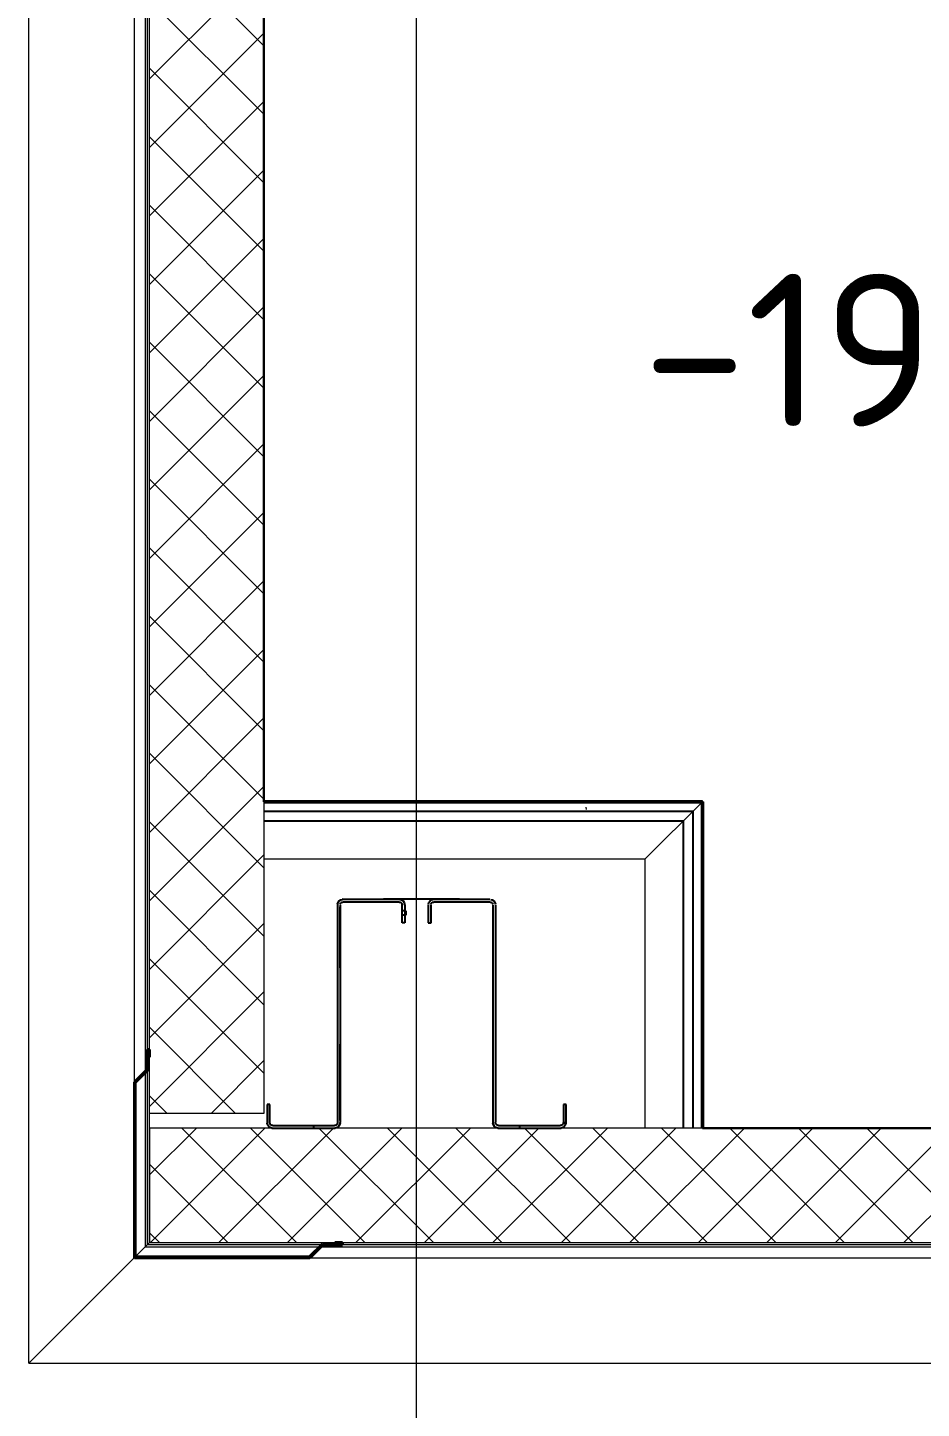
# Model space of a CAD drawing. Header units: metres. Extents: x -7665 to -5405, y -4871 to -3608.
# Drawn here: x -5528.996 to -5527.824, y -4866.399 to -4864.589 of the extents above; entities that cross this region are included whole.
import ezdxf

# ---------------------------------------------------------------- set-up
doc = ezdxf.new("R2010")
doc.units = ezdxf.units.M
for name, pattern in [('XKITLINE00', [0]), ('XKITLINE02', [4, 2, -2]), ('Xref_level ST-8$0$DASHDOT', [25.4, 12.7, -6.35, 0, -6.35])]:
    doc.linetypes.add(name, pattern=pattern)
doc.layers.add('_5-1_Площадь помещений', color=2, linetype='Continuous', lineweight=30, plot=False)
for name, color, linetype in [('A-Wall', 113, 'Continuous'), ('Part', 7, 'Continuous'), ('высотные отклонения', 7, 'Continuous'), ('Стены ГКЛ (графика)', 7, 'Continuous')]:
    doc.layers.add(name, color=color, linetype=linetype)
for name, color, linetype, lineweight in [('S-WALL-PATT', 7, 'Continuous', 0), ('Выноски', 7, 'Continuous', 15), ('Обобщенные модели', 7, 'Continuous', 18), ('ОСИ', 250, 'Xref_level ST-8$0$DASHDOT', 5), ('Цоколь', 252, 'Continuous', 18)]:
    doc.layers.add(name, color=color, linetype=linetype, lineweight=lineweight)
doc.layers.add('ГКЛ (контур)', color=255, linetype='Continuous', plot=False)
doc.styles.add('Норм 2.5', font='isocpeur.ttf', dxfattribs={"height": 2.5})
pattern_1 = [(45, (0, 0), (-44.90128060534577, 44.90128060534577), []), (135, (0, 0), (-44.90128060534577, -44.90128060534576), [])]
pattern_2 = [(0, (12, 6), (3, 300), [3, -300]), (10, (108, 12), (-49.14003004104248, 295.9632704366632), [2.999999999999999, -299.9999999999998]), (20, (54, 78), (-99.78696513534288, 282.9338466657496), [3, -300]), (29.99999999999999, (120, 126), (-147.4019237886467, 261.3076211353316), [3, -300]), (40, (42.00000000000001, 144), (-190.5381495766049, 231.741695764753), [2.999999999999999, -299.9999999999998]), (49.99999999999999, (66, 216), (-227.8849701066338, 195.1344162353187), [3, -300]), (59.99999999999999, (24, 270), (-258.3076211353316, 152.5980762113534), [3, -300]), (70, (120, 264), (-280.8817258057955, 105.4251208600584), [2.999999999999999, -299.9999999999998]), (80, (192, 276), (-294.9213813706616, 55.04887655911575), [2.999999999999999, -299.9999999999998]), (90, (228, 204), (-300, 3.000000000000018), [3, -300]), (99.99999999999997, (288, 198), (-295.9632704366632, -49.14003004104247), [3, -299.9999999999999]), (110, (288, 90), (-282.9338466657496, -99.78696513534288), [3, -300]), (120, (234, 54), (-261.3076211353316, -147.4019237886466), [2.999999999999999, -299.9999999999998]), (130, (150, 72), (-231.741695764753, -190.5381495766049), [3, -300]), (140, (204, 126), (-195.1344162353188, -227.8849701066338), [3, -300]), (150, (150, 180), (-152.5980762113533, -258.3076211353316), [3, -300]), (160.0000000000001, (276, 12), (-105.4251208600585, -280.8817258057954), [3, -300])]

# ---------------------------------------------------------------- blocks, each defined once
blk = doc.blocks.new('Колонна К1')
at = {"layer": 'Part', "linetype": 'XKITLINE00'}
for p, q in [((-189.5673612868413, 149.9236608140636), (-188.5, 150)), ((-188.3749971827492, 146.5), (-189.0679870047607, 146.4504363897722)), ((-188.5, 150), (-107.5, 150)), ((-188.3749971827492, 146.5), (-107.6250028167851, 146.5)), ((-106.9320129952393, 146.4504363897722), (-107.6250028167851, 146.5)), ((-107.5, 150), (-106.432638712693, 149.9236608140636)), ((106.4326387131587, 149.9236608140636), (107.5, 150)), ((107.6250028172508, 146.5), (106.9320129952393, 146.4504363897722)), ((107.5, 150), (188.5, 150)), ((107.6250028172508, 146.5), (188.3749971832149, 146.5)), ((189.0679870047607, 146.4504363897722), (188.3749971832149, 146.5)), ((188.5, 150), (189.5673612868413, 149.9236608140636)), ((-196, 142.5), (-195.9236608138308, 143.5673612870742)), ((-196, 119), (-196, 142.5)), ((-192.4504363895394, 143.0679870046442), (-192.5, 142.374997182982)), ((-192.5, 142.374997182982), (-192.5, 119)), ((-103.5, 142.374997182982), (-103.5495636099949, 143.0679870046442)), ((-103.5, -142.625002817018), (-103.5, 142.374997182982)), ((-100.0763391857035, 143.5673612870742), (-100, 142.5)), ((-100, -142.5), (-100, 142.5)), ((100, 142.5), (100.0763391857035, 143.5673612870742)), ((100, -142.5), (100, 142.5)), ((103.5495636104606, 143.0679870046442), (103.5, 142.374997182982)), ((103.5, -142.625002817018), (103.5, 142.374997182982)), ((192.5, 142.374997182982), (192.4504363900051, 143.0679870046442)), ((192.5, 141.4167968742549), (195.6961973020807, 144.6129941763356)), ((192.5, 119), (192.5, 142.374997182982)), ((195.6961973020807, 144.6129941763356), (195.6961973020807, 144.6129941763356)), ((195.9236608142965, 143.5673612870742), (196, 142.5)), ((196, 142.5), (196, 119)), ((-192.5, 119), (-196, 119)), ((196, 119), (192.5, 119)), ((-15.5, -119), (-19, -119)), ((-19, -119), (-19, -142.5)), ((-15.5, -142.625002817018), (-15.5, -119)), ((15.5, -119), (19, -119)), ((15.5, -142.625002817018), (15.5, -119)), ((19, -119), (19, -142.5)), ((-103.4325101920404, -143.5686336355284), (-103.5, -142.625002817018)), ((-19.04071423225105, -143.0692593530985), (-19, -142.5)), ((-15.5, -142.625002817018), (-15.56748980795965, -143.5686336355284)), ((-14, -135.0001701305155), (-14, -129.0001701305155)), ((-96.12500281678513, -150), (-97.06863363552839, -149.9325101919239)), ((-96.56925935298204, -146.4592857675161), (-96, -146.5)), ((-96.12500281678513, -150), (-22.87499718274921, -150)), ((-96, -146.5), (-23, -146.5)), ((-23, -146.5), (-22.43074064701796, -146.4592857675161)), ((-21.93136636447161, -149.9325101919239), (-22.87499718274921, -150)), ((22.43074064701796, -146.4592857675161), (23, -146.5)), ((22.87499718321487, -150), (96.12500281725079, -150)), ((23, -146.5), (96, -146.5))]:
    blk.add_line(p, q, dxfattribs=at)
at = {"layer": 'Part', "linetype": 'XKITLINE02'}
for p, q in [((-135, 146.5), (-135, 150)), ((135, 146.5), (135, 150)), ((-100, 140.0001452717697), (-100, -139.9998547282303)), ((-15.5, -129.0001701305155), (-19, -129.0001701305155)), ((-15.5, -135.0001701305155), (-19, -135.0001701305155)), ((56.56854249490425, -150), (-56.56854249490425, -150))]:
    blk.add_line(p, q, dxfattribs=at)
at = {"layer": 'Part', "linetype": 'XKITLINE00'}
for centre, radius, start, end in [((-188.5, 142.5), 7.500000000008138, 98.18181817978395, 171.8181818202161), ((-188.5, 142.5), 3.991059622078447, 98.18181817978395, 171.8181818202161), ((-107.5, 142.5), 3.991059622080861, 8.181818179783926, 81.81818182021608), ((-107.5, 142.5), 7.500000000002416, 8.181818179783926, 81.81818182021608), ((107.5, 142.5), 7.499999999999094, 98.18181817978395, 171.8181818202161), ((107.5, 142.5), 3.991059622078447, 98.18181817978395, 171.8181818202161), ((188.5, 142.5), 3.991059622080861, 8.181818179783926, 81.81818182021608), ((188.5, 142.5), 7.500000000006636, 8.181818179783926, 81.81818182021608), ((-96, -142.5), 7.508940377922136, 188.1818181797839, 261.8181818202161), ((-96, -142.5), 4.000000000001491, 188.1818181797839, 261.8181818202161), ((-23, -142.5), 4.000000000007214, 278.1818181797839, 351.8181818202161), ((-23, -142.5), 7.508940377923944, 278.1818181797839, 351.8181818202161), ((23, -142.5), 7.508940377926356, 188.1818181797839, 261.8181818202161), ((23, -142.5), 4.000000000001491, 188.1818181797839, 261.8181818202161), ((96, -142.5), 4.000000000005103, 278.1818181797839, 351.8181818202161), ((96, -142.5), 7.508940377919419, 278.1818181797839, 351.8181818202161)]:
    blk.add_arc(centre, radius, start, end, dxfattribs=at)
blk = doc.blocks.new('*U45')
at = {"layer": 'S-WALL-PATT', "lineweight": 0, "true_color": 0x636466}
h = blk.add_hatch(dxfattribs=at)
h.set_pattern_fill('ANSI37', color=251, scale=20)
h.set_pattern_definition(pattern_1)
h.paths.add_polyline_path([(-150, 0), (0, 0), (0, 1600), (-150, 1600)])
at = {"color": 0}
blk.add_lwpolyline([(-150, 0), (0, 0), (0, 1600), (-150, 1600)], close=True, dxfattribs=at)
blk = doc.blocks.new('*U145')
at = {"layer": 'A-Wall', "linetype": 'Continuous', "lineweight": 18}
h = blk.add_hatch(dxfattribs=at)
h.set_pattern_fill('GENERAL_TEXTURE', color=30, scale=300, style=0, pattern_type=2)
h.set_pattern_definition(pattern_2)
h.paths.add_polyline_path([(12.5, 0), (12.5, -12.5), (530.7155004115775, -12.5), (530.7155004115775, 0)], flags=0)
at = {"layer": 'A-Wall', "color": 30, "linetype": 'Continuous', "lineweight": 50}
blk.add_line((0.8847013400118158, -1.347017690507073), (575.8847013400119, -1.347017690507073), dxfattribs=at)
at = {"layer": 'A-Wall', "color": 11, "linetype": 'Continuous', "lineweight": 25}
for p, q in [((0.8847013400118158, -13.84701769050707), (563.3847013400119, -13.84701769050707)), ((0.8847013400118158, -26.34701769050707), (550.8847013400119, -26.34701769050707))]:
    blk.add_line(p, q, dxfattribs=at)
at = {"layer": 'A-Wall', "color": 8, "linetype": 'Continuous', "lineweight": 0}
blk.add_line((0.8847013400118158, -76.34701769050706), (500.8847013400119, -76.34701769050707), dxfattribs=at)
for points in [[(0.8847013400118158, -1.347017690507073), (0.8847013400118158, -76.34701769050706)], [(500.8847013400119, -76.34701769050707), (575.8847013400119, -1.347017690507073)]]:
    blk.add_lwpolyline(points, dxfattribs=at)
blk = doc.blocks.new('*U146')
at = {"layer": 'A-Wall', "linetype": 'Continuous', "lineweight": 18}
h = blk.add_hatch(dxfattribs=at)
h.set_pattern_fill('GENERAL_TEXTURE', color=30, scale=300, style=0, pattern_type=2)
h.set_pattern_definition(pattern_2)
h.paths.add_polyline_path([(12.5, 0), (12.5, -12.5), (530.7155004115775, -12.5), (530.7155004115775, 0)], flags=0)
at = {"layer": 'A-Wall', "color": 30, "linetype": 'Continuous', "lineweight": 50}
blk.add_line((0.8847013400118158, -1.347017690507073), (428.8847011015932, -1.347017690507073), dxfattribs=at)
at = {"layer": 'A-Wall', "color": 11, "linetype": 'Continuous', "lineweight": 25}
for p, q in [((0.8847013400118158, -13.84701769050707), (416.3847011015932, -13.84701769050707)), ((0.8847013400118158, -26.34701769050707), (403.8847011015932, -26.34701769050707))]:
    blk.add_line(p, q, dxfattribs=at)
at = {"layer": 'A-Wall', "color": 8, "linetype": 'Continuous', "lineweight": 0}
blk.add_line((0.8847013400118158, -76.34701769050706), (353.8847011015932, -76.34701769050707), dxfattribs=at)
for points in [[(0.8847013400118158, -1.347017690507073), (0.8847013400118158, -76.34701769050706)], [(353.8847011015932, -76.34701769050707), (428.8847011015932, -1.347017690507073)]]:
    blk.add_lwpolyline(points, dxfattribs=at)
blk = doc.blocks.new('190_ФЭ_Стена_Стык угловой внешний фигурный - ФЭ-У1_230х230-1307890-_О__L1_0_000_')
at = {"layer": 'Обобщенные модели', "lineweight": 9}
h = blk.add_hatch(dxfattribs=at)
h.set_pattern_fill('FP_6', color=256, style=0, pattern_type=2)
h.set_pattern_definition([(45, (0, 0), (-106.0660171779821, 106.0660171779821), [])])
h.paths.add_polyline_path([(-231.2335241628594, -295.0003139582585), (-64.99999999984973, -295.0003139582544), (-47.99999999984923, -278.000313958254), (-48.41421356222264, -277.0003139582586), (-65.41421356222098, -294.0003139582547), (-293.9999999998496, -294.0003139582586), (-293.9999999998493, -65.41452752063105), (-276.9999999998488, -48.41452752063062), (-277.9999999998486, -48.00031395826261), (-294.999999999849, -65.00031395825872), (-294.9999999998494, -295.0003139582584)], flags=0)
h.paths.add_polyline_path([(-22.9999999998495, -276.0003139582545), (-21.99999999984972, -275.0003139582547), (-31.99999999984853, -276.0003139582545)], flags=0)
h.paths.add_polyline_path([(-275.999999999849, -32.00031395825759), (-274.9999999998492, -32.00031395825759), (-275.999999999849, -23.00031395825964)], flags=0)
at = {"layer": 'Обобщенные модели', "lineweight": 40}
for p, q in [((-274.9999999998474, -22.00031395825124), (-277.9999999998474, -22.00031395825123)), ((-277.9999999998474, -22.00031395825123), (-277.9999999998473, -48.00031395825026)), ((-276.9999999998474, -48.41452752062338), (-276.9999999998474, -23.00031395825087)), ((-276.9999999998474, -23.00031395825087), (-275.9999999998474, -23.00031395825087)), ((-275.9999999998474, -23.00031395825087), (-275.9999999998474, -32.00031395825109)), ((-275.9999999998474, -32.00031395825109), (-274.9999999998474, -32.00031395825109)), ((-274.9999999998474, -32.00031395825109), (-274.9999999998474, -22.00031395825124)), ((-277.9999999998473, -48.00031395825026), (-294.9999999998471, -65.00031395825012)), ((-293.9999999998472, -65.41452752062324), (-276.9999999998474, -48.41452752062338)), ((-294.9999999998471, -65.00031395825012), (-294.9999999998471, -295.0003139582497)), ((-293.9999999998471, -294.0003139582497), (-293.9999999998472, -65.41452752062324)), ((-48.41421356222038, -277.00031395825), (-65.41421356221973, -294.0003139582496)), ((-64.99999999984817, -295.0003139582497), (-47.9999999998473, -278.00031395825)), ((-22.99999999984727, -277.00031395825), (-48.41421356222038, -277.00031395825)), ((-47.9999999998473, -278.00031395825), (-21.99999999984746, -278.00031395825)), ((-21.99999999984746, -275.0003139582502), (-31.99999999984728, -275.0003139582502)), ((-31.99999999984728, -275.0003139582502), (-31.99999999984728, -276.0003139582502)), ((-31.99999999984728, -276.0003139582502), (-22.99999999984727, -276.0003139582502)), ((-22.99999999984727, -276.0003139582502), (-22.99999999984727, -277.00031395825)), ((-21.99999999984746, -278.00031395825), (-21.99999999984746, -275.0003139582502)), ((-294.9999999998471, -295.0003139582497), (-64.99999999984817, -295.0003139582497)), ((-65.41421356221973, -294.0003139582496), (-293.9999999998471, -294.0003139582497))]:
    blk.add_line(p, q, dxfattribs=at)
blk = doc.blocks.new('*U171')
at = {"layer": 'Цоколь'}
for p, q in [((0, -2.588190451025184), (0, 0)), ((1599.999999999978, -9.094947017729282e-13), (0, 0)), ((1599.999999999978, 0), (1758.070792015548, -158.0707920155728)), ((0, -5.485967929892468), (0, -2.588190451025184)), ((1602.588190451002, -2.588190451025184), (0, -2.588190451025184)), ((1605.485967929869, -5.485967929891558), (0, -5.485967929892468)), ((-9.094947017729282e-13, -158.0707920155728), (0, -5.485967929892468)), ((1619.868340227321, -19.86834022734274), (-9.094947017729282e-13, -19.86834022734365)), ((1758.070792015548, -158.0707920155728), (-9.094947017729282e-13, -158.0707920155728))]:
    blk.add_line(p, q, dxfattribs=at)
blk = doc.blocks.new('*U172')
at = {"layer": 'Цоколь'}
for p, q in [((6989.999999999978, -9.094947017729282e-13), (0, 0)), ((6989.999999999978, 0), (7148.070792015548, -158.0707920155728)), ((6992.588190451002, -2.588190451025184), (0, -2.588190451025184)), ((6995.485967929869, -5.485967929891558), (0, -5.485967929892468)), ((7009.868340227321, -19.86834022734274), (-9.094947017729282e-13, -19.86834022734365)), ((7148.070792015547, -158.0707920155728), (-9.094947017729282e-13, -158.0707920155728))]:
    blk.add_line(p, q, dxfattribs=at)
blk = doc.blocks.new('*U193')
at = {"layer": 'S-WALL-PATT', "lineweight": 0, "true_color": 0x636466}
h = blk.add_hatch(dxfattribs=at)
h.set_pattern_fill('ANSI37', color=251, scale=20)
h.set_pattern_definition(pattern_1)
h.paths.add_polyline_path([(-150, 0), (0, 0), (0, 2480.580167164211), (-150, 2480.580167164211)])
at = {"color": 0}
blk.add_lwpolyline([(-150, 0), (0, 0), (0, 2480.580167164211), (-150, 2480.580167164211)], close=True, dxfattribs=at)

msp = doc.modelspace()

# ---------------------------------------------------------------- linework, layer by layer
at = {"layer": '_5-1_Площадь помещений'}
msp.add_lwpolyline([(-5524.123484363302, -4865.76042413406), (-5527.291365646601, -4865.759738537065), (-5527.291683130979, -4865.760081335562), (-5527.346365646601, -4865.760081335562), (-5527.346365646601, -4866.032081335562), (-5528.111365646552, -4866.032081335562), (-5528.111365646552, -4865.6040813358), (-5528.686365646553, -4865.6040813358), (-5528.686365646553, -4860.161923190793), (-5528.280365646553, -4860.161923190793), (-5528.280365646553, -4859.683923190793), (-5528.686365646553, -4859.683923190793), (-5528.686365646553, -4859.259591135743), (-5528.486365646552, -4859.259591135743), (-5528.486365646552, -4859.192449392684), (-5528.686365646553, -4859.192081335562), (-5528.686365646553, -4858.182081335563)], dxfattribs=at)
at = {"layer": 'ГКЛ (контур)'}
msp.add_lwpolyline([(-5528.686365646553, -4865.6040813358), (-5528.111365646552, -4865.6040813358), (-5528.111365646552, -4866.032081335562)], dxfattribs=at)
at = {"layer": 'ОСИ'}
for p, q in [((-5528.486365646552, -4867.205464102768), (-5528.486365646552, -4853.280975896857)), ((-5506.558576336574, -4865.882081335562), (-5529.481643533391, -4865.882081335562))]:
    msp.add_line(p, q, dxfattribs=at)

# ---------------------------------------------------------------- block references
at = {"color": 1, "xscale": -0.001, "yscale": 0.001, "zscale": 0.001, "rotation": 180}
msp.add_blockref('Колонна К1', (-5528.486365646552, -4865.882081335562), dxfattribs=at)
at = {"layer": 'Выноски', "yscale": 0.001, "zscale": 0.001}
for name, p, xscale, rotation in [('*U193', (-5528.686365646553, -4863.53220989672), -0.001, 180), ('*U45', (-5527.236365646552, -4866.032081335562), 0.001, 90)]:
    msp.add_blockref(name, p, dxfattribs=dict(at, xscale=xscale, rotation=rotation))
at = {"layer": 'Обобщенные модели', "xscale": 0.001, "yscale": 0.001, "zscale": 0.001, "rotation": 270}
msp.add_blockref('*U172', (-5528.836365646553, -4859.192081335562), dxfattribs=at)
at = {"layer": 'Обобщенные модели', "yscale": 0.001, "zscale": 0.001}
for name, p, xscale in [('190_ФЭ_Стена_Стык угловой внешний фигурный - ФЭ-У1_230х230-1307890-_О__L1_0_000_', (-5528.561294302945, -4865.907009991954), 0.001), ('*U171', (-5527.236365646552, -4866.182081335563), -0.001)]:
    msp.add_blockref(name, p, dxfattribs=dict(at, xscale=xscale))
at = {"layer": 'Стены ГКЛ (графика)', "xscale": -0.001, "yscale": 0.001, "zscale": 0.001, "rotation": 270}
msp.add_blockref('*U146', (-5528.110018628862, -4866.032966036903), dxfattribs=at)
at = {"layer": 'Стены ГКЛ (графика)', "xscale": 0.001, "yscale": 0.001, "zscale": 0.001}
msp.add_blockref('*U145', (-5528.687250347893, -4865.60273431811), dxfattribs=at)

# ---------------------------------------------------------------- next in the draw order: texts
at = {"layer": 'высотные отклонения', "insert": (-5527.998063687322, -4865.012063013764, 20.631), "char_height": 0.2, "width": 0.2, "attachment_point": 5, "style": 'Норм 2.5', "bg_fill": 3, "box_fill_scale": 1.1, "bg_fill_color": 256, "bg_fill_true_color": 13158600, "bg_fill_transparency": 0}
msp.add_mtext('-19', dxfattribs=at)

doc.saveas('drawing.dxf')
